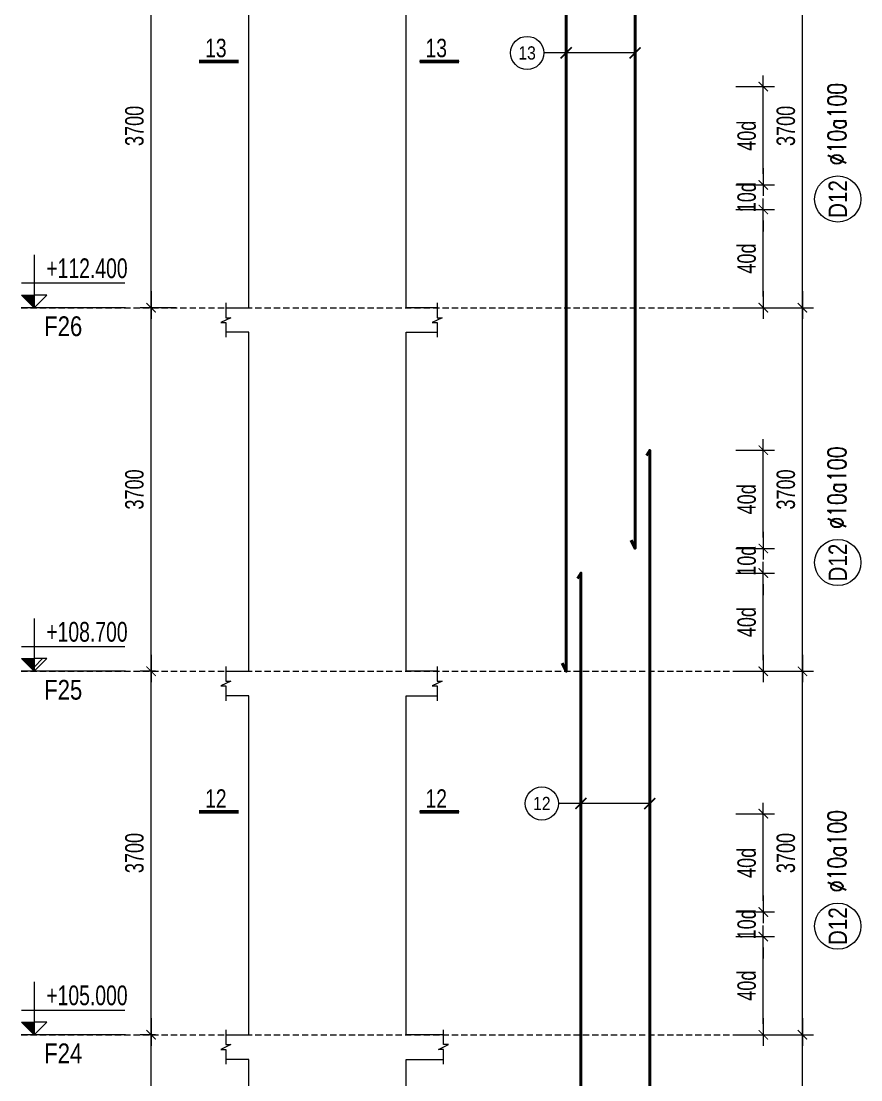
# Model space of a CAD drawing. Header units: millimetres. Extents: x 415878 to 795945, y 85573 to 378758.
# Drawn here: x 624098 to 632641, y 353647 to 364421 of the extents above; entities that cross this region are included whole.
import ezdxf
from ezdxf.enums import TextEntityAlignment as Align
from ezdxf.xclip import XClip

# ---------------------------------------------------------------- set-up
doc = ezdxf.new("R2010")
doc.units = ezdxf.units.MM
doc.linetypes.add('DASHED2', pattern=[9.524999999999999, 6.35, -3.175])
doc.layers.get('0').update_dxf_attribs({"lineweight": 20})
doc.layers.get('Defpoints').update_dxf_attribs({"color": 151, "lineweight": 9})
for name, color, linetype, lineweight in [('NDC_S_ANNO', 7, 'Continuous', 20), ('NDC_S_CONTINUOUS', 3, 'Continuous', 20), ('NDC_S_DIM', 1, 'Continuous', 15), ('NDC_S_ENG TITLE', 3, 'Continuous', 20), ('NDC_S_HATCH MATERIAL', 8, 'Continuous', 13), ('NDC_S_LEADER', 1, 'Continuous', 15), ('NDC_S_REBAR NO.', 7, 'Continuous', 20), ('NDC_S_REBAR NO. BOX', 1, 'Continuous', 9), ('NDC_S_STIRRUP', 4, 'Continuous', 40), ('NDC_S_TEXT SYMBOL', 7, 'Continuous', 20), ('NDC_S_VN TEXT', 7, 'Continuous', 20)]:
    doc.layers.add(name, color=color, linetype=linetype, lineweight=lineweight)
doc.styles.add('NDC_ANNO', font='', dxfattribs={"width": 0.8})
doc.styles.add('NDC_ARIAL', font='arial.ttf', dxfattribs={"width": 0.85})
doc.styles.add('NDC_DIM', font='', dxfattribs={"width": 0.75})
doc.styles.add('NDC_ROMANS', font='romans.shx', dxfattribs={"width": 0.7})
doc.styles.add('NDC_VIE TXT', font='arial.ttf', dxfattribs={"width": 0.8})
doc.styles.get('NDC_ANNO').set_extended_font_data('Dotum')
doc.styles.get('NDC_DIM').set_extended_font_data('Dotum')
doc.dimstyles.new('NDC_dim_75', dxfattribs={"dimscale": 75, "dimtxt": 2.5, "dimasz": 1.5, "dimexe": 1.5, "dimexo": 2.5, "dimgap": 1, "dimtad": 1, "dimdec": 0, "dimzin": 0, "dimdsep": 46, "dimtxsty": 'NDC_DIM', "dimblk": 'DIMMARK', "dimcen": 0.09, "dimdle": 1.2, "dimclrd": 1, "dimclre": 1, "dimclrt": 3, "dimadec": 0, "dimazin": 0, "dimtfac": 1, "dimtdec": 0, "dimtix": 1, "dimtofl": 0, "dimtmove": 0, "dimatfit": 3, "dimfxl": 8, "dimfxlon": 1, "dimtolj": 1, "dimtzin": 0, "dimarcsym": 0})

# ---------------------------------------------------------------- blocks, each defined once
blk = doc.blocks.new('DIMMARK')
at = {"layer": 'NDC_S_DIM', "color": 1}
blk.add_line((-1.5, 0), (1, 0), dxfattribs=at)
at = {"layer": 'NDC_S_DIM', "color": 2, "const_width": 0.1}
blk.add_lwpolyline([(-0.4242640687119285, -0.4242640687119285), (0.4242640687119285, 0.4242640687119285)], dxfattribs=at)
blk = doc.blocks.new('*D831')
at = {"layer": 'Defpoints', "color": 0, "transparency": 16777216}
for p in [(417199.4336846796, 206329.3984995254), (417430.9967218214, 206329.3984995254), (417430.9967218214, 201129.3984995254)]:
    blk.add_point(p, dxfattribs=at)
at = {"layer": 'NDC_S_HATCH MATERIAL', "color": 1, "lineweight": -2, "transparency": 16777216}
for p, q in [((417243.4967218214, 206329.3984995254), (417086.9336846796, 206329.3984995254)), ((417199.4336846796, 201241.8984995254), (417199.4336846796, 206216.8984995254)), ((417243.4967218214, 201129.3984995254), (417086.9336846796, 201129.3984995254))]:
    blk.add_line(p, q, dxfattribs=at)
at = {"layer": 'NDC_S_HATCH MATERIAL', "color": 1, "lineweight": -2, "transparency": 16777216, "xscale": 112.5, "yscale": 112.5, "zscale": 112.5}
for p, rotation in [((417199.4336846796, 206329.3984995254), 90), ((417199.4336846796, 201129.3984995254), 270)]:
    blk.add_blockref('DIMMARK', p, dxfattribs=dict(at, rotation=rotation))
at = {"layer": 'NDC_S_HATCH MATERIAL', "color": 3, "transparency": 16777216, "insert": (417030.6836846796, 203729.3984995254), "char_height": 187.5, "attachment_point": 5, "rotation": 90, "style": 'NDC_DIM'}
blk.add_mtext('\\A1;5200', dxfattribs=at)
blk = doc.blocks.new('*D832')
at = {"layer": 'Defpoints', "color": 0, "transparency": 16777216}
for p in [(417199.4336846799, 210029.3984995254), (417430.9967218214, 210029.3984995254), (417430.9967218214, 206329.3984995254)]:
    blk.add_point(p, dxfattribs=at)
at = {"layer": 'NDC_S_HATCH MATERIAL', "color": 1, "lineweight": -2, "transparency": 16777216}
for p, q in [((417243.4967218214, 210029.3984995254), (417086.9336846799, 210029.3984995254)), ((417199.4336846799, 206441.8984995254), (417199.4336846799, 209916.8984995254)), ((417243.4967218214, 206329.3984995254), (417086.9336846799, 206329.3984995254))]:
    blk.add_line(p, q, dxfattribs=at)
at = {"layer": 'NDC_S_HATCH MATERIAL', "color": 1, "lineweight": -2, "transparency": 16777216, "xscale": 112.5, "yscale": 112.5, "zscale": 112.5}
for p, rotation in [((417199.4336846799, 210029.3984995254), 90), ((417199.4336846799, 206329.3984995254), 270)]:
    blk.add_blockref('DIMMARK', p, dxfattribs=dict(at, rotation=rotation))
at = {"layer": 'NDC_S_HATCH MATERIAL', "color": 3, "transparency": 16777216, "insert": (417030.6836846798, 208179.3984995254), "char_height": 187.5, "attachment_point": 5, "rotation": 90, "style": 'NDC_DIM'}
blk.add_mtext('\\A1;3700', dxfattribs=at)
blk = doc.blocks.new('*D833')
at = {"layer": 'Defpoints', "color": 0, "transparency": 16777216}
for p in [(417199.4336846801, 213729.3984995254), (417641.2754156945, 213729.3984995254), (417430.9967218214, 210029.3984995254)]:
    blk.add_point(p, dxfattribs=at)
at = {"layer": 'NDC_S_HATCH MATERIAL', "color": 1, "lineweight": -2, "transparency": 16777216}
for p, q in [((417453.7754156945, 213729.3984995254), (417086.9336846801, 213729.3984995254)), ((417199.4336846801, 210141.8984995254), (417199.4336846801, 213616.8984995254)), ((417243.4967218214, 210029.3984995254), (417086.9336846801, 210029.3984995254))]:
    blk.add_line(p, q, dxfattribs=at)
at = {"layer": 'NDC_S_HATCH MATERIAL', "color": 1, "lineweight": -2, "transparency": 16777216, "xscale": 112.5, "yscale": 112.5, "zscale": 112.5}
for p, rotation in [((417199.4336846801, 213729.3984995254), 90), ((417199.4336846801, 210029.3984995254), 270)]:
    blk.add_blockref('DIMMARK', p, dxfattribs=dict(at, rotation=rotation))
at = {"layer": 'NDC_S_HATCH MATERIAL', "color": 3, "transparency": 16777216, "insert": (417030.68368468, 211879.3984995254), "char_height": 187.5, "attachment_point": 5, "rotation": 90, "style": 'NDC_DIM'}
blk.add_mtext('\\A1;3700', dxfattribs=at)
blk = doc.blocks.new('*D834')
at = {"layer": 'Defpoints', "color": 0, "transparency": 16777216}
for p in [(417199.4336846803, 217429.3984995254), (417641.2754156945, 217429.3984995254), (417641.2754156945, 213729.3984995254)]:
    blk.add_point(p, dxfattribs=at)
at = {"layer": 'NDC_S_HATCH MATERIAL', "color": 1, "lineweight": -2, "transparency": 16777216}
for p, q in [((417453.7754156945, 217429.3984995254), (417086.9336846803, 217429.3984995254)), ((417199.4336846803, 213841.8984995254), (417199.4336846803, 217316.8984995254)), ((417453.7754156945, 213729.3984995254), (417086.9336846803, 213729.3984995254))]:
    blk.add_line(p, q, dxfattribs=at)
at = {"layer": 'NDC_S_HATCH MATERIAL', "color": 1, "lineweight": -2, "transparency": 16777216, "xscale": 112.5, "yscale": 112.5, "zscale": 112.5}
for p, rotation in [((417199.4336846803, 217429.3984995254), 90), ((417199.4336846803, 213729.3984995254), 270)]:
    blk.add_blockref('DIMMARK', p, dxfattribs=dict(at, rotation=rotation))
at = {"layer": 'NDC_S_HATCH MATERIAL', "color": 3, "transparency": 16777216, "insert": (417030.6836846803, 215579.3984995254), "char_height": 187.5, "attachment_point": 5, "rotation": 90, "style": 'NDC_DIM'}
blk.add_mtext('\\A1;3700', dxfattribs=at)
blk = doc.blocks.new('*D893')
at = {"layer": 'Defpoints', "color": 0, "transparency": 16777216}
for p in [(419794.5496749418, 207329.3984995252), (423428.6123127739, 207329.3984995252), (419794.5496749418, 206329.3984995254)]:
    blk.add_point(p, dxfattribs=at)
at = {"layer": 'NDC_S_HATCH MATERIAL', "color": 1, "lineweight": -2, "transparency": 16777216}
for p, q in [((423147.3623127739, 207329.3984995252), (423541.1123127739, 207329.3984995252)), ((423428.6123127739, 206441.8984995254), (423428.6123127739, 207216.8984995252)), ((423147.3623127739, 206329.3984995254), (423541.1123127739, 206329.3984995254))]:
    blk.add_line(p, q, dxfattribs=at)
at = {"layer": 'NDC_S_HATCH MATERIAL', "color": 1, "lineweight": -2, "transparency": 16777216, "xscale": 112.5, "yscale": 112.5, "zscale": 112.5}
for p, rotation in [((423428.6123127739, 207329.3984995252), 90), ((423428.6123127739, 206329.3984995254), 270)]:
    blk.add_blockref('DIMMARK', p, dxfattribs=dict(at, rotation=rotation))
at = {"layer": 'NDC_S_HATCH MATERIAL', "color": 3, "transparency": 16777216, "insert": (423259.8623127738, 206829.3984995253), "char_height": 187.5, "attachment_point": 5, "rotation": 90, "style": 'NDC_DIM'}
blk.add_mtext('\\A1;\\A1;40d', dxfattribs=at)
blk = doc.blocks.new('*D894')
at = {"layer": 'Defpoints', "color": 0, "transparency": 16777216}
for p in [(419794.5496749418, 207579.3984995252), (423428.6123127743, 207579.3984995252), (419794.5496749418, 207329.3984995252)]:
    blk.add_point(p, dxfattribs=at)
at = {"layer": 'NDC_S_HATCH MATERIAL', "color": 1, "lineweight": -2, "transparency": 16777216}
for p, q in [((423428.6123127743, 207691.8984995252), (423428.6123127743, 207804.3984995252)), ((423147.3623127743, 207579.3984995252), (423541.1123127743, 207579.3984995252)), ((423147.3623127743, 207329.3984995252), (423541.1123127743, 207329.3984995252)), ((423428.6123127743, 207216.8984995252), (423428.6123127743, 207104.3984995252))]:
    blk.add_line(p, q, dxfattribs=at)
at = {"layer": 'NDC_S_HATCH MATERIAL', "color": 1, "lineweight": -2, "transparency": 16777216, "xscale": 112.5, "yscale": 112.5, "zscale": 112.5}
for p, rotation in [((423428.6123127743, 207579.3984995252), 270), ((423428.6123127743, 207329.3984995252), 90)]:
    blk.add_blockref('DIMMARK', p, dxfattribs=dict(at, rotation=rotation))
at = {"layer": 'NDC_S_HATCH MATERIAL', "color": 3, "transparency": 16777216, "insert": (423259.8623127743, 207454.3984995252), "char_height": 187.5, "attachment_point": 5, "rotation": 90, "style": 'NDC_DIM'}
blk.add_mtext('\\A1;\\A1;10d', dxfattribs=at)
blk = doc.blocks.new('*D895')
at = {"layer": 'Defpoints', "color": 0, "transparency": 16777216}
for p in [(419794.5496749418, 208579.3984995252), (423428.6123127748, 208579.3984995252), (419794.5496749418, 207579.3984995252)]:
    blk.add_point(p, dxfattribs=at)
at = {"layer": 'NDC_S_HATCH MATERIAL', "color": 1, "lineweight": -2, "transparency": 16777216}
for p, q in [((423147.3623127748, 208579.3984995252), (423541.1123127748, 208579.3984995252)), ((423428.6123127748, 207691.8984995252), (423428.6123127748, 208466.8984995252)), ((423147.3623127748, 207579.3984995252), (423541.1123127748, 207579.3984995252))]:
    blk.add_line(p, q, dxfattribs=at)
at = {"layer": 'NDC_S_HATCH MATERIAL', "color": 1, "lineweight": -2, "transparency": 16777216, "xscale": 112.5, "yscale": 112.5, "zscale": 112.5}
for p, rotation in [((423428.6123127748, 208579.3984995252), 90), ((423428.6123127748, 207579.3984995252), 270)]:
    blk.add_blockref('DIMMARK', p, dxfattribs=dict(at, rotation=rotation))
at = {"layer": 'NDC_S_HATCH MATERIAL', "color": 3, "transparency": 16777216, "insert": (423259.8623127748, 208079.3984995252), "char_height": 187.5, "attachment_point": 5, "rotation": 90, "style": 'NDC_DIM'}
blk.add_mtext('\\A1;\\A1;40d', dxfattribs=at)
blk = doc.blocks.new('*D896')
at = {"layer": 'Defpoints', "color": 0, "transparency": 16777216}
for p in [(419794.5496749418, 211029.3984995254), (423428.6123127747, 211029.3984995254), (419794.5496749418, 210029.3984995255)]:
    blk.add_point(p, dxfattribs=at)
at = {"layer": 'NDC_S_HATCH MATERIAL', "color": 1, "lineweight": -2, "transparency": 16777216}
for p, q in [((423147.3623127747, 211029.3984995254), (423541.1123127747, 211029.3984995254)), ((423428.6123127747, 210141.8984995255), (423428.6123127747, 210916.8984995254)), ((423147.3623127747, 210029.3984995255), (423541.1123127747, 210029.3984995255))]:
    blk.add_line(p, q, dxfattribs=at)
at = {"layer": 'NDC_S_HATCH MATERIAL', "color": 1, "lineweight": -2, "transparency": 16777216, "xscale": 112.5, "yscale": 112.5, "zscale": 112.5}
for p, rotation in [((423428.6123127747, 211029.3984995254), 90), ((423428.6123127747, 210029.3984995255), 270)]:
    blk.add_blockref('DIMMARK', p, dxfattribs=dict(at, rotation=rotation))
at = {"layer": 'NDC_S_HATCH MATERIAL', "color": 3, "transparency": 16777216, "insert": (423259.8623127746, 210529.3984995255), "char_height": 187.5, "attachment_point": 5, "rotation": 90, "style": 'NDC_DIM'}
blk.add_mtext('\\A1;\\A1;40d', dxfattribs=at)
blk = doc.blocks.new('*D897')
at = {"layer": 'Defpoints', "color": 0, "transparency": 16777216}
for p in [(419794.5496749418, 211279.3984995253), (423428.6123127752, 211279.3984995253), (419794.5496749418, 211029.3984995254)]:
    blk.add_point(p, dxfattribs=at)
at = {"layer": 'NDC_S_HATCH MATERIAL', "color": 1, "lineweight": -2, "transparency": 16777216}
for p, q in [((423428.6123127752, 211391.8984995253), (423428.6123127752, 211504.3984995253)), ((423147.3623127752, 211279.3984995253), (423541.1123127752, 211279.3984995253)), ((423147.3623127752, 211029.3984995254), (423541.1123127752, 211029.3984995254)), ((423428.6123127752, 210916.8984995254), (423428.6123127752, 210804.3984995254))]:
    blk.add_line(p, q, dxfattribs=at)
at = {"layer": 'NDC_S_HATCH MATERIAL', "color": 1, "lineweight": -2, "transparency": 16777216, "xscale": 112.5, "yscale": 112.5, "zscale": 112.5}
for p, rotation in [((423428.6123127752, 211279.3984995253), 270), ((423428.6123127752, 211029.3984995254), 90)]:
    blk.add_blockref('DIMMARK', p, dxfattribs=dict(at, rotation=rotation))
at = {"layer": 'NDC_S_HATCH MATERIAL', "color": 3, "transparency": 16777216, "insert": (423259.8623127751, 211154.3984995254), "char_height": 187.5, "attachment_point": 5, "rotation": 90, "style": 'NDC_DIM'}
blk.add_mtext('\\A1;\\A1;10d', dxfattribs=at)
blk = doc.blocks.new('*D898')
at = {"layer": 'Defpoints', "color": 0, "transparency": 16777216}
for p in [(419794.5496749418, 212279.3984995253), (423428.6123127756, 212279.3984995253), (419794.5496749418, 211279.3984995253)]:
    blk.add_point(p, dxfattribs=at)
at = {"layer": 'NDC_S_HATCH MATERIAL', "color": 1, "lineweight": -2, "transparency": 16777216}
for p, q in [((423147.3623127756, 212279.3984995253), (423541.1123127756, 212279.3984995253)), ((423428.6123127756, 211391.8984995253), (423428.6123127756, 212166.8984995253)), ((423147.3623127756, 211279.3984995253), (423541.1123127756, 211279.3984995253))]:
    blk.add_line(p, q, dxfattribs=at)
at = {"layer": 'NDC_S_HATCH MATERIAL', "color": 1, "lineweight": -2, "transparency": 16777216, "xscale": 112.5, "yscale": 112.5, "zscale": 112.5}
for p, rotation in [((423428.6123127756, 212279.3984995253), 90), ((423428.6123127756, 211279.3984995253), 270)]:
    blk.add_blockref('DIMMARK', p, dxfattribs=dict(at, rotation=rotation))
at = {"layer": 'NDC_S_HATCH MATERIAL', "color": 3, "transparency": 16777216, "insert": (423259.8623127756, 211779.3984995254), "char_height": 187.5, "attachment_point": 5, "rotation": 90, "style": 'NDC_DIM'}
blk.add_mtext('\\A1;\\A1;40d', dxfattribs=at)
blk = doc.blocks.new('*D899')
at = {"layer": 'Defpoints', "color": 0, "transparency": 16777216}
for p in [(419794.5496749418, 214729.398499526), (423428.6123127712, 214729.398499526), (419794.5496749418, 213729.3984995262)]:
    blk.add_point(p, dxfattribs=at)
at = {"layer": 'NDC_S_HATCH MATERIAL', "color": 1, "lineweight": -2, "transparency": 16777216}
for p, q in [((423147.3623127712, 214729.398499526), (423541.1123127712, 214729.398499526)), ((423428.6123127712, 213841.8984995262), (423428.6123127712, 214616.898499526)), ((423147.3623127712, 213729.3984995262), (423541.1123127712, 213729.3984995262))]:
    blk.add_line(p, q, dxfattribs=at)
at = {"layer": 'NDC_S_HATCH MATERIAL', "color": 1, "lineweight": -2, "transparency": 16777216, "xscale": 112.5, "yscale": 112.5, "zscale": 112.5}
for p, rotation in [((423428.6123127712, 214729.398499526), 90), ((423428.6123127712, 213729.3984995262), 270)]:
    blk.add_blockref('DIMMARK', p, dxfattribs=dict(at, rotation=rotation))
at = {"layer": 'NDC_S_HATCH MATERIAL', "color": 3, "transparency": 16777216, "insert": (423259.8623127711, 214229.3984995262), "char_height": 187.5, "attachment_point": 5, "rotation": 90, "style": 'NDC_DIM'}
blk.add_mtext('\\A1;\\A1;40d', dxfattribs=at)
blk = doc.blocks.new('*D900')
at = {"layer": 'Defpoints', "color": 0, "transparency": 16777216}
for p in [(419794.5496749418, 214979.398499526), (423428.6123127717, 214979.398499526), (419794.5496749418, 214729.398499526)]:
    blk.add_point(p, dxfattribs=at)
at = {"layer": 'NDC_S_HATCH MATERIAL', "color": 1, "lineweight": -2, "transparency": 16777216}
for p, q in [((423428.6123127717, 215091.898499526), (423428.6123127717, 215204.398499526)), ((423147.3623127717, 214979.398499526), (423541.1123127717, 214979.398499526)), ((423147.3623127717, 214729.398499526), (423541.1123127717, 214729.398499526)), ((423428.6123127717, 214616.898499526), (423428.6123127717, 214504.398499526))]:
    blk.add_line(p, q, dxfattribs=at)
at = {"layer": 'NDC_S_HATCH MATERIAL', "color": 1, "lineweight": -2, "transparency": 16777216, "xscale": 112.5, "yscale": 112.5, "zscale": 112.5}
for p, rotation in [((423428.6123127717, 214979.398499526), 270), ((423428.6123127717, 214729.398499526), 90)]:
    blk.add_blockref('DIMMARK', p, dxfattribs=dict(at, rotation=rotation))
at = {"layer": 'NDC_S_HATCH MATERIAL', "color": 3, "transparency": 16777216, "insert": (423259.8623127716, 214854.3984995261), "char_height": 187.5, "attachment_point": 5, "rotation": 90, "style": 'NDC_DIM'}
blk.add_mtext('\\A1;\\A1;\\A1;10d', dxfattribs=at)
blk = doc.blocks.new('*D901')
at = {"layer": 'Defpoints', "color": 0, "transparency": 16777216}
for p in [(419794.5496749418, 215979.398499526), (423428.6123127721, 215979.398499526), (419794.5496749418, 214979.398499526)]:
    blk.add_point(p, dxfattribs=at)
at = {"layer": 'NDC_S_HATCH MATERIAL', "color": 1, "lineweight": -2, "transparency": 16777216}
for p, q in [((423147.3623127721, 215979.398499526), (423541.1123127721, 215979.398499526)), ((423428.6123127721, 215091.898499526), (423428.6123127721, 215866.898499526)), ((423147.3623127721, 214979.398499526), (423541.1123127721, 214979.398499526))]:
    blk.add_line(p, q, dxfattribs=at)
at = {"layer": 'NDC_S_HATCH MATERIAL', "color": 1, "lineweight": -2, "transparency": 16777216, "xscale": 112.5, "yscale": 112.5, "zscale": 112.5}
for p, rotation in [((423428.6123127721, 215979.398499526), 90), ((423428.6123127721, 214979.398499526), 270)]:
    blk.add_blockref('DIMMARK', p, dxfattribs=dict(at, rotation=rotation))
at = {"layer": 'NDC_S_HATCH MATERIAL', "color": 3, "transparency": 16777216, "insert": (423259.8623127721, 215479.3984995261), "char_height": 187.5, "attachment_point": 5, "rotation": 90, "style": 'NDC_DIM'}
blk.add_mtext('\\A1;\\A1;40d', dxfattribs=at)
blk = doc.blocks.new('*D945')
at = {"layer": 'Defpoints', "color": 0, "transparency": 16777216}
for p in [(419794.5496749418, 206329.3984995254), (423826.9947222929, 206329.3984995254), (419794.5496749418, 201129.3984995254)]:
    blk.add_point(p, dxfattribs=at)
at = {"layer": 'NDC_S_VN TEXT', "color": 1, "lineweight": -2, "transparency": 16777216}
for p, q in [((423545.7447222929, 206329.3984995254), (423939.4947222929, 206329.3984995254)), ((423826.9947222929, 201241.8984995254), (423826.9947222929, 206216.8984995254)), ((423545.7447222929, 201129.3984995254), (423939.4947222929, 201129.3984995254))]:
    blk.add_line(p, q, dxfattribs=at)
at = {"layer": 'NDC_S_VN TEXT', "color": 1, "lineweight": -2, "transparency": 16777216, "xscale": 112.5, "yscale": 112.5, "zscale": 112.5}
for p, rotation in [((423826.9947222929, 206329.3984995254), 90), ((423826.9947222929, 201129.3984995254), 270)]:
    blk.add_blockref('DIMMARK', p, dxfattribs=dict(at, rotation=rotation))
at = {"layer": 'NDC_S_VN TEXT', "color": 3, "transparency": 16777216, "insert": (423658.2447222929, 203729.3984995254), "char_height": 187.5, "attachment_point": 5, "rotation": 90, "style": 'NDC_DIM'}
blk.add_mtext('\\A1;5200', dxfattribs=at)
blk = doc.blocks.new('*D946')
at = {"layer": 'Defpoints', "color": 0, "transparency": 16777216}
for p in [(419794.5496749418, 210029.3984995254), (423826.9947222932, 210029.3984995254), (419794.5496749418, 206329.3984995254)]:
    blk.add_point(p, dxfattribs=at)
at = {"layer": 'NDC_S_VN TEXT', "color": 1, "lineweight": -2, "transparency": 16777216}
for p, q in [((423545.7447222932, 210029.3984995254), (423939.4947222932, 210029.3984995254)), ((423826.9947222932, 206441.8984995254), (423826.9947222932, 209916.8984995254)), ((423545.7447222932, 206329.3984995254), (423939.4947222932, 206329.3984995254))]:
    blk.add_line(p, q, dxfattribs=at)
at = {"layer": 'NDC_S_VN TEXT', "color": 1, "lineweight": -2, "transparency": 16777216, "xscale": 112.5, "yscale": 112.5, "zscale": 112.5}
for p, rotation in [((423826.9947222932, 210029.3984995254), 90), ((423826.9947222932, 206329.3984995254), 270)]:
    blk.add_blockref('DIMMARK', p, dxfattribs=dict(at, rotation=rotation))
at = {"layer": 'NDC_S_VN TEXT', "color": 3, "transparency": 16777216, "insert": (423658.2447222931, 208179.3984995254), "char_height": 187.5, "attachment_point": 5, "rotation": 90, "style": 'NDC_DIM'}
blk.add_mtext('\\A1;3700', dxfattribs=at)
blk = doc.blocks.new('*D947')
at = {"layer": 'Defpoints', "color": 0, "transparency": 16777216}
for p in [(419794.5496749418, 213729.3984995254), (423826.9947222934, 213729.3984995254), (419794.5496749418, 210029.3984995254)]:
    blk.add_point(p, dxfattribs=at)
at = {"layer": 'NDC_S_VN TEXT', "color": 1, "lineweight": -2, "transparency": 16777216}
for p, q in [((423545.7447222934, 213729.3984995254), (423939.4947222934, 213729.3984995254)), ((423826.9947222934, 210141.8984995254), (423826.9947222934, 213616.8984995254)), ((423545.7447222934, 210029.3984995254), (423939.4947222934, 210029.3984995254))]:
    blk.add_line(p, q, dxfattribs=at)
at = {"layer": 'NDC_S_VN TEXT', "color": 1, "lineweight": -2, "transparency": 16777216, "xscale": 112.5, "yscale": 112.5, "zscale": 112.5}
for p, rotation in [((423826.9947222934, 213729.3984995254), 90), ((423826.9947222934, 210029.3984995254), 270)]:
    blk.add_blockref('DIMMARK', p, dxfattribs=dict(at, rotation=rotation))
at = {"layer": 'NDC_S_VN TEXT', "color": 3, "transparency": 16777216, "insert": (423658.2447222933, 211879.3984995254), "char_height": 187.5, "attachment_point": 5, "rotation": 90, "style": 'NDC_DIM'}
blk.add_mtext('\\A1;3700', dxfattribs=at)
blk = doc.blocks.new('*D948')
at = {"layer": 'Defpoints', "color": 0, "transparency": 16777216}
for p in [(419794.5496749418, 217429.3984995254), (423826.9947222936, 217429.3984995254), (419794.5496749418, 213729.3984995254)]:
    blk.add_point(p, dxfattribs=at)
at = {"layer": 'NDC_S_VN TEXT', "color": 1, "lineweight": -2, "transparency": 16777216}
for p, q in [((423545.7447222936, 217429.3984995254), (423939.4947222936, 217429.3984995254)), ((423826.9947222936, 213841.8984995254), (423826.9947222936, 217316.8984995254)), ((423545.7447222936, 213729.3984995254), (423939.4947222936, 213729.3984995254))]:
    blk.add_line(p, q, dxfattribs=at)
at = {"layer": 'NDC_S_VN TEXT', "color": 1, "lineweight": -2, "transparency": 16777216, "xscale": 112.5, "yscale": 112.5, "zscale": 112.5}
for p, rotation in [((423826.9947222936, 217429.3984995254), 90), ((423826.9947222936, 213729.3984995254), 270)]:
    blk.add_blockref('DIMMARK', p, dxfattribs=dict(at, rotation=rotation))
at = {"layer": 'NDC_S_VN TEXT', "color": 3, "transparency": 16777216, "insert": (423658.2447222936, 215579.3984995254), "char_height": 187.5, "attachment_point": 5, "rotation": 90, "style": 'NDC_DIM'}
blk.add_mtext('\\A1;3700', dxfattribs=at)
blk = doc.blocks.new('CD')
at = {"layer": 'NDC_S_ANNO'}
blk.add_hatch(color=3, dxfattribs=at).paths.add_polyline_path([(5.820766091346741e-10, 159.6954857552046), (-161.2010908627417, 159.6954857552046), (5.820766091346741e-10, -5.529727786779404e-10)])
at = {"layer": 'NDC_S_ANNO', "ltscale": 50}
h = blk.add_hatch(dxfattribs=at)
h.set_pattern_fill('ANSI31', color=256, scale=140.6250541793833, style=0)
h.set_pattern_definition([(45, (5.820766091346741e-10, 0), (-315.7122508925224, 315.7122508925224), [])])
h.paths.add_polyline_path([(5.820766091346741e-10, 159.6954857552046), (5.820766091346741e-10, -5.529727786779404e-10), (161.2010908930097, 159.6954857552046)])
for p, q in [((-159.2704896852956, 314.0833880473947), (1146.947077315999, 314.0833880473947)), ((1156.125648126763, 0), (-163.8695725132129, 0))]:
    blk.add_line(p, q, dxfattribs=at)
for points in [[(5.820766091346741e-10, 669.4950748638657), (5.820766091346741e-10, -5.529727786779404e-10)], [(5.820766091346741e-10, -5.529727786779404e-10), (-161.2010908627417, 159.6954857552046), (5.820766091346741e-10, 159.6954857552046)], [(5.820766091346741e-10, -5.529727786779404e-10), (161.2010908930097, 159.6954857552046), (5.820766091346741e-10, 159.6954857552046)]]:
    blk.add_lwpolyline(points, dxfattribs=at)
at = {"layer": 'NDC_S_TEXT SYMBOL', "color": 3, "style": 'NDC_DIM', "width": 0.7}
blk.add_attdef('COT', (153.9534816145897, 374.6377722059842), '', height=250, dxfattribs=at)
blk = doc.blocks.new('*U25')
at = {"layer": 'NDC_S_ANNO', "color": 0, "linetype": 'ByBlock', "lineweight": -2}
blk.add_line((-4.357142640116527, 0.002997111644365447), (1.000000217026004, 0.002999782974066001), dxfattribs=at)
at = {"layer": 'NDC_S_ANNO', "ltscale": 0.005, "const_width": 0.5}
blk.add_lwpolyline([(1.000000217026004, 0.002999782974066001), (-4.357142640116527, 0.002997111644365447)], dxfattribs=at)
at = {"layer": 'NDC_S_TEXT SYMBOL', "linetype": 'ByBlock', "lineweight": -2, "style": 'NDC_ANNO', "width": 0.8}
blk.add_attdef('DETAIL', text='', height=2.5, dxfattribs=at).set_placement((-0.635006858396082, 1.824862175366434), align=Align.MIDDLE_RIGHT)
blk = doc.blocks.new('*U26')
at = {"layer": 'NDC_S_ANNO', "color": 0, "linetype": 'ByBlock', "lineweight": -2}
blk.add_line((1.000000217026004, 0.002997111644368654), (-4.357142640116527, 0.002999782974062794), dxfattribs=at)
at = {"layer": 'NDC_S_ANNO', "ltscale": 0.005, "const_width": 0.5}
blk.add_lwpolyline([(1.000000217026004, 0.002999782974066001), (-4.357142640116527, 0.002997111644365447)], dxfattribs=at)
at = {"layer": 'NDC_S_TEXT SYMBOL', "linetype": 'ByBlock', "lineweight": -2, "style": 'NDC_ANNO', "width": 0.8}
blk.add_attdef('DETAIL', text='', height=2.5, dxfattribs=at).set_placement((-0.635006858396082, 1.824862175366434), align=Align.MIDDLE_RIGHT)
blk = doc.blocks.new('MATDUNGCOTC1')
at = {"layer": 'NDC_S_CONTINUOUS'}
for points in [[(417960.0416941411, 213729.3984995254), (418194.5496749418, 213729.3984995254), (418194.5496749418, 217179.3984995254), (417960.0416941411, 217179.3984995254)], [(420110.6740962226, 213729.3984995254), (419794.5496749418, 213729.3984995254), (419794.5496749418, 217179.3984995254), (420110.6740962226, 217179.3984995254)], [(417960.0416941411, 210029.3984995254), (418194.5496749418, 210029.3984995254), (418194.5496749418, 213479.3984995254), (417960.0416941411, 213479.3984995254)], [(420110.6740962226, 210029.3984995254), (419794.5496749418, 210029.3984995254), (419794.5496749418, 213479.3984995254), (420110.6740962226, 213479.3984995254)], [(417960.1580134924, 206329.3984995254), (418194.5496749418, 206329.3984995254), (418194.5496749418, 209779.3984995254), (417960.0416941411, 209779.3984995254)], [(420174.5496749418, 206329.3984995254), (419794.5496749418, 206329.3984995254), (419794.5496749418, 209779.3984995254), (420110.6740962226, 209779.3984995254)], [(417934.5496749418, 201129.3984995254), (418194.5496749418, 201129.3984995254), (418194.5496749418, 206079.3984995254), (417960.1580134924, 206079.3984995254)], [(420124.5496749418, 201129.3984995254), (419794.5496749418, 201129.3984995254), (419794.5496749418, 206079.3984995254), (420174.5496749418, 206079.3984995254)]]:
    blk.add_lwpolyline(points, dxfattribs=at)
at = {"layer": 'NDC_S_DIM', "ltscale": 40}
for points in [[(417960.0416941411, 213777.9441372676), (417960.0416941411, 213627.9441372676), (418010.0416941411, 213627.9441372676), (417910.0416941411, 213577.9441372676), (417960.0416941411, 213577.9441372676), (417960.0416941411, 213427.9441372676)], [(420110.6740962226, 213777.9441372676), (420110.6740962226, 213627.9441372676), (420160.6740962226, 213627.9441372676), (420060.6740962226, 213577.9441372676), (420110.6740962226, 213577.9441372676), (420110.6740962226, 213427.9441372676)], [(417960.0416941411, 210079.3984995254), (417960.0416941411, 209929.3984995254), (418010.0416941411, 209929.3984995254), (417910.0416941411, 209879.3984995254), (417960.0416941411, 209879.3984995254), (417960.0416941411, 209729.3984995254)], [(420110.6740962226, 210079.3984995254), (420110.6740962226, 209929.3984995254), (420160.6740962226, 209929.3984995254), (420060.6740962226, 209879.3984995254), (420110.6740962226, 209879.3984995254), (420110.6740962226, 209729.3984995254)], [(417960.1580134924, 206379.3984995254), (417960.1580134924, 206229.3984995254), (418010.1580134924, 206229.3984995254), (417910.1580134924, 206179.3984995254), (417960.1580134924, 206179.3984995254), (417960.1580134924, 206029.3984995254)], [(420174.5496749418, 206029.3984995254), (420174.5496749418, 206179.3984995254), (420124.5496749418, 206179.3984995254), (420224.5496749418, 206229.3984995254), (420174.5496749418, 206229.3984995254), (420174.5496749418, 206379.3984995254)]]:
    blk.add_lwpolyline(points, dxfattribs=at)
at = {"layer": 'NDC_S_HATCH MATERIAL', "linetype": 'DASHED2', "ltscale": 10}
for p, q in [((415877.8793179487, 213729.3984995254), (423147.3623127794, 213729.3984995254)), ((415877.8793179487, 210029.3984995254), (423147.3623127794, 210029.3984995254)), ((415877.8793179487, 206329.3984995254), (423147.3623127794, 206329.3984995254))]:
    blk.add_line(p, q, dxfattribs=at)
at = {"layer": 'NDC_S_LEADER', "ltscale": 0.005}
for centre in [(421025.2516528913, 216322.3114083106), (421175.2516528916, 208683.6497791833)]:
    blk.add_circle(centre, 168.749999999483, dxfattribs=at)
at = {"layer": 'NDC_S_REBAR NO. BOX'}
for centre in [(424185.8370340245, 214835.337953659), (424185.8370340242, 211135.337953659), (424185.837034024, 207435.337953659)]:
    blk.add_circle(centre, 234.8327636705481, dxfattribs=at)
at = {"layer": 'NDC_S_STIRRUP'}
for points in [[(422083.1867700191, 211362.8430402988), (422123.1867700191, 211279.3984995254), (422123.1867700192, 219679.3984995254), (422089.6509448927, 219624.5513283256)], [(421383.1867700191, 210112.8430402988), (421423.1867700191, 210029.3984995254), (421423.1867700192, 218429.3984995255), (421389.6509448927, 218374.5513283256)], [(422233.1867700189, 202462.8430402986), (422273.1867700189, 202379.3984995252), (422273.1867700201, 212279.3984995254), (422239.6509448935, 212224.5513283255)], [(421533.1867700189, 201212.8430403025), (421573.1867700189, 201129.3984995291), (421573.1867700201, 211029.3984995255), (421539.6509448935, 210974.5513283256)]]:
    blk.add_lwpolyline(points, dxfattribs=at)
at = {"layer": 'NDC_S_DIM', "color": 2, "xscale": 75, "yscale": 75, "zscale": 75}
for name, p, values in [('*U25', (418015.2398956332, 216235.7645342343), {'DETAIL': '13'}), ('*U26', (420257.7560968006, 216235.7646544442), {'DETAIL': '13'}), ('*U25', (418015.2398956332, 208597.1029051071), {'DETAIL': '12'}), ('*U26', (420257.7560968006, 208597.1030253169), {'DETAIL': '12'})]:
    blk.add_blockref(name, p, dxfattribs=at).add_auto_attribs(values)
at = {"layer": 'NDC_S_DIM'}
ref = blk.add_blockref('CD', (416009.5602244331, 213729.3984995254), dxfattribs=dict(at, xscale=0.8035714285714284, yscale=0.8035714285714284, zscale=0.8035714285714284))
ref.add_attrib('COT', '+112.400', (416133.2728435877, 214030.4467093337), dxfattribs={"layer": '0', "color": 3, "height": 200.8928571428572, "style": 'NDC_DIM', "width": 0.75})
ref = blk.add_blockref('CD', (416009.5602244331, 210029.3984995254), dxfattribs=dict(at, xscale=0.8035714285714284, yscale=0.8035714285714284, zscale=0.8035714285714284))
ref.add_attrib('COT', '+108.700', (416133.2728435877, 210330.4467093337), dxfattribs={"layer": '0', "color": 3, "height": 200.8928571428572, "style": 'NDC_DIM', "width": 0.75})
ref = blk.add_blockref('CD', (416009.5602244331, 206329.3984995254), dxfattribs=dict(at, xscale=0.8035714285714284, yscale=0.8035714285714284, zscale=0.8035714285714284))
ref.add_attrib('COT', '+105.000', (416133.2728435877, 206630.4467093337), dxfattribs={"layer": '0', "color": 3, "height": 200.8928571428572, "style": 'NDC_DIM', "width": 0.75})
at = {"layer": 'NDC_S_ENG TITLE', "ltscale": 3, "style": 'NDC_ROMANS', "width": 0.75}
for p in [(424270.9152393058, 215179.6129162932), (424270.9152393055, 211479.6129162932), (424270.9152393053, 207779.6129162932)]:
    blk.add_text('%%C10a100', height=187.5, rotation=90, dxfattribs=at).set_placement(p)
at = {"layer": 'NDC_S_REBAR NO.', "style": 'NDC_ARIAL', "width": 0.8}
for p in [(424185.8370340245, 214835.337953659), (424185.8370340242, 211135.337953659), (424185.837034024, 207435.337953659)]:
    blk.add_text('D12', height=187.5, rotation=90, dxfattribs=at).set_placement(p, align=Align.MIDDLE_CENTER)
at = {"layer": 'NDC_S_VN TEXT', "style": 'NDC_ARIAL', "width": 0.85}
for s, p in [('13', (421025.2516528913, 216322.3114083106)), ('12', (421175.2516528916, 208683.6497791833))]:
    blk.add_text(s, height=134.9999999995864, dxfattribs=at).set_placement(p, align=Align.MIDDLE_CENTER)
at = {"layer": 'NDC_S_VN TEXT', "style": 'NDC_VIE TXT', "width": 0.8}
for s, p in [('F26', (416112.2991454075, 213540.9813457644)), ('F25', (416112.2991454075, 209840.9813457644)), ('F24', (416112.2991454075, 206140.9813457644))]:
    blk.add_text(s, height=200.8928571428571, dxfattribs=at).set_placement(p, align=Align.MIDDLE_LEFT)
at = {"layer": 'NDC_S_HATCH MATERIAL'}
for base, p1, p2, picture, middle in [((417199.4336846803, 217429.3984995254), (417641.2754156945, 213729.3984995254), (417641.2754156945, 217429.3984995254), '*D834', (417030.6836846803, 215579.3984995254)), ((417199.4336846801, 213729.3984995254), (417430.9967218214, 210029.3984995254), (417641.2754156945, 213729.3984995254), '*D833', (417030.68368468, 211879.3984995254)), ((417199.4336846799, 210029.3984995254), (417430.9967218214, 206329.3984995254), (417430.9967218214, 210029.3984995254), '*D832', (417030.6836846798, 208179.3984995254)), ((417199.4336846796, 206329.3984995254), (417430.9967218214, 201129.3984995254), (417430.9967218214, 206329.3984995254), '*D831', (417030.6836846796, 203729.3984995254))]:
    dim = blk.add_linear_dim(base=base, p1=p1, p2=p2, angle=90, dimstyle='NDC_dim_75', override={"dimtmove": 1}, dxfattribs=at)
    dim.commit()
    dim.dimension.update_dxf_attribs({"geometry": picture, "text_midpoint": middle})
for base, p1, p2, text, picture, middle in [((423428.6123127721, 215979.398499526), (419794.5496749418, 214979.398499526), (419794.5496749418, 215979.398499526), '\\A1;40d', '*D901', (423259.8623127721, 215479.3984995261)), ((423428.6123127717, 214979.398499526), (419794.5496749418, 214729.398499526), (419794.5496749418, 214979.398499526), '\\A1;\\A1;10d', '*D900', (423259.8623127716, 214854.3984995261)), ((423428.6123127712, 214729.398499526), (419794.5496749418, 213729.3984995262), (419794.5496749418, 214729.398499526), '\\A1;40d', '*D899', (423259.8623127711, 214229.3984995262)), ((423428.6123127756, 212279.3984995253), (419794.5496749418, 211279.3984995253), (419794.5496749418, 212279.3984995253), '\\A1;40d', '*D898', (423259.8623127756, 211779.3984995254)), ((423428.6123127752, 211279.3984995253), (419794.5496749418, 211029.3984995254), (419794.5496749418, 211279.3984995253), '\\A1;10d', '*D897', (423259.8623127751, 211154.3984995254)), ((423428.6123127747, 211029.3984995254), (419794.5496749418, 210029.3984995255), (419794.5496749418, 211029.3984995254), '\\A1;40d', '*D896', (423259.8623127746, 210529.3984995255)), ((423428.6123127748, 208579.3984995252), (419794.5496749418, 207579.3984995252), (419794.5496749418, 208579.3984995252), '\\A1;40d', '*D895', (423259.8623127748, 208079.3984995252)), ((423428.6123127743, 207579.3984995252), (419794.5496749418, 207329.3984995252), (419794.5496749418, 207579.3984995252), '\\A1;10d', '*D894', (423259.8623127743, 207454.3984995252)), ((423428.6123127739, 207329.3984995252), (419794.5496749418, 206329.3984995254), (419794.5496749418, 207329.3984995252), '\\A1;40d', '*D893', (423259.8623127738, 206829.3984995253))]:
    dim = blk.add_linear_dim(base=base, p1=p1, p2=p2, angle=90, text=text, dimstyle='NDC_dim_75', override={"dimtmove": 1, "dimfxl": 3.75}, dxfattribs=at)
    dim.commit()
    dim.dimension.update_dxf_attribs({"geometry": picture, "text_midpoint": middle})
at = {"layer": 'NDC_S_VN TEXT'}
for base, p1, p2, picture, middle in [((423826.9947222936, 217429.3984995254), (419794.5496749418, 213729.3984995254), (419794.5496749418, 217429.3984995254), '*D948', (423658.2447222936, 215579.3984995254)), ((423826.9947222934, 213729.3984995254), (419794.5496749418, 210029.3984995254), (419794.5496749418, 213729.3984995254), '*D947', (423658.2447222933, 211879.3984995254)), ((423826.9947222932, 210029.3984995254), (419794.5496749418, 206329.3984995254), (419794.5496749418, 210029.3984995254), '*D946', (423658.2447222931, 208179.3984995254)), ((423826.9947222929, 206329.3984995254), (419794.5496749418, 201129.3984995254), (419794.5496749418, 206329.3984995254), '*D945', (423658.2447222929, 203729.3984995254))]:
    dim = blk.add_linear_dim(base=base, p1=p1, p2=p2, angle=90, dimstyle='NDC_dim_75', override={"dimtmove": 1, "dimfxl": 3.75}, dxfattribs=at)
    dim.commit()
    dim.dimension.update_dxf_attribs({"geometry": picture, "text_midpoint": middle})
for points in [[(422123.1867700191, 216322.3114083106), (421194.0016528909, 216322.3114083106)], [(421423.1867700192, 216322.3114083106), (421194.0016528909, 216322.3114083106)], [(422273.1867700194, 208683.6497791833), (421344.0016528911, 208683.6497791833)], [(421573.1867700194, 208683.6497791833), (421344.0016528911, 208683.6497791833)]]:
    blk.add_leader(points, dimstyle='NDC_dim_75', override={"dimtmove": 1, "dimldrblk": 'ARCHTICK', "dimfxl": 3.75}, dxfattribs=at)

msp = doc.modelspace()

# ---------------------------------------------------------------- block references
at = {"layer": 'NDC_S_VN TEXT'}
ref = msp.add_blockref('MATDUNGCOTC1', (208219.8403385743, 147775.2618298119), dxfattribs=at)
XClip(ref).set_block_clipping_path([(414684.58462866483, 193134.37556261622), (425421.5231138509, 229297.5378628979)])

doc.saveas('drawing.dxf')
